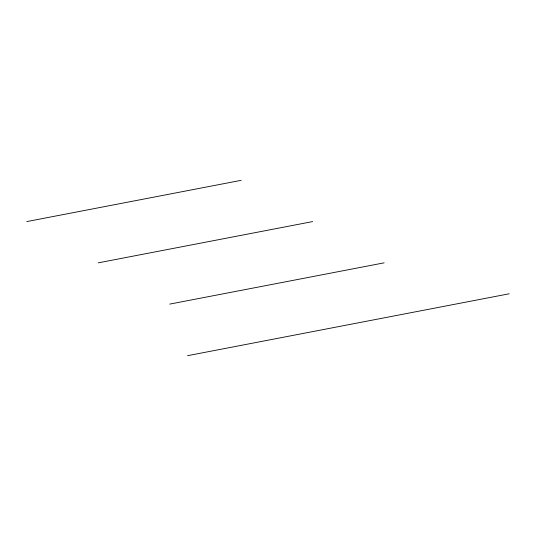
<?xml version="1.0" encoding="UTF-8"?>
<svg xmlns="http://www.w3.org/2000/svg" width="536" height="536" viewBox="0 0 536 536"><rect width="100%" height="100%" fill="white"/><g stroke="black" fill="none" stroke-linecap="round" stroke-linejoin="round"><path stroke-width="0.8" d="M26.8 221.582L241.2 180.324M98.269 262.841L312.669 221.582M169.731 304.106L384.131 262.841M187.6 355.676L509.2 293.788"/></g></svg>
